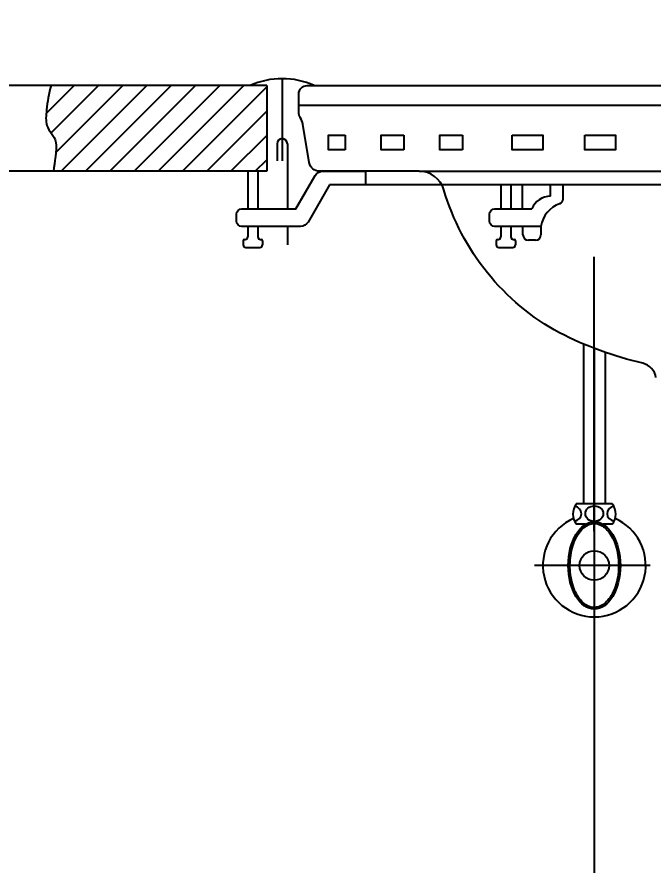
# Model space of a CAD drawing. Extents: x 0 to 3100, y 0 to 2192.
# Drawn here: x 591.8 to 963, y 354.4 to 849.1 of the extents above; entities that cross this region are included whole.
import ezdxf

# ---------------------------------------------------------------- set-up
doc = ezdxf.new("R2010")
doc.units = 0
doc.header["$LTSCALE"] = 20
doc.header["$MEASUREMENT"] = 0
doc.layers.get('0').update_dxf_attribs({"linetype": 'CONTINUOUS'})
doc.layers.get('DEFPOINTS').update_dxf_attribs({"linetype": 'CONTINUOUS'})
for name, color, linetype in [('1', 1, 'CONTINUOUS'), ('4', 4, 'CONTINUOUS'), ('5', 5, 'CONTINUOUS'), ('6', 6, 'CONTINUOUS'), ('CERAMIC', 7, 'CONTINUOUS')]:
    doc.layers.add(name, color=color, linetype=linetype)
doc.styles.get("Standard").update_dxf_attribs({"font": 'NanumGothic.ttf'})
doc.dimstyles.get("Standard").update_dxf_attribs({"dimtxt": 2.5, "dimasz": 2, "dimexe": 2, "dimexo": 1, "dimgap": 2, "dimtad": 1, "dimdec": 0, "dimlfac": 10, "dimrnd": 1, "dimzin": 0, "dimdsep": 46, "dimtxsty": 'Standard', "dimcen": 0, "dimclrt": 2, "dimadec": 0, "dimazin": 0, "dimtfac": 1, "dimtdec": 0, "dimtofl": 0, "dimtmove": 0, "dimatfit": 3, "dimfxl": 1, "dimtolj": 1, "dimtzin": 0, "dimarcsym": 0})

# ---------------------------------------------------------------- blocks, each defined once
blk = doc.blocks.new('*D17')
at = {"color": 3, "lineweight": -2, "transparency": 16777216}
for p, q in [((928.76, 494.48), (928.76, 241.37)), ((1078.76, 494.48), (1078.76, 241.37)), ((948.76, 261.37), (1058.76, 261.37))]:
    blk.add_line(p, q, dxfattribs=at)
at = {"color": 3, "transparency": 16777216}
for points in [[(948.76, 264.7), (948.76, 258.04), (928.76, 261.37)], [(1058.76, 264.7), (1058.76, 258.04), (1078.76, 261.37)]]:
    blk.add_solid(points, dxfattribs=at)
at = {"layer": 'DEFPOINTS', "color": 0, "transparency": 16777216}
for p in [(928.76, 494.48), (1078.76, 494.48), (1078.76, 261.37)]:
    blk.add_point(p, dxfattribs=at)
at = {"color": 2, "transparency": 16777216, "insert": (1003.76, 281.37), "char_height": 20, "attachment_point": 5}
blk.add_mtext('\\A1;150', dxfattribs=at)
blk = doc.blocks.new('*D22')
at = {"color": 3, "lineweight": -2, "transparency": 16777216}
for p, q in [((553.99, 829.14), (553.99, 849.14)), ((611.81, 809.14), (533.99, 809.14)), ((553.99, 809.14), (553.99, 759.14)), ((613.26, 759.14), (533.99, 759.14)), ((553.99, 739.14), (553.99, 719.14))]:
    blk.add_line(p, q, dxfattribs=at)
at = {"color": 3, "transparency": 16777216}
for points in [[(550.65, 829.14), (557.32, 829.14), (553.99, 809.14)], [(550.65, 739.14), (557.32, 739.14), (553.99, 759.14)]]:
    blk.add_solid(points, dxfattribs=at)
at = {"layer": 'DEFPOINTS', "color": 0, "transparency": 16777216}
for p in [(611.81, 809.14), (553.99, 759.14), (613.26, 759.14)]:
    blk.add_point(p, dxfattribs=at)
at = {"color": 2, "transparency": 16777216, "insert": (533.99, 784.14), "char_height": 20, "attachment_point": 5, "rotation": 90}
blk.add_mtext('\\A1;50', dxfattribs=at)

msp = doc.modelspace()

# ---------------------------------------------------------------- hatches: boundary and pattern name
at = {"layer": '1'}
h = msp.add_hatch(dxfattribs=at)
h.set_pattern_fill('_USER', color=256, scale=10, angle=225, style=0, pattern_type=0)
h.set_pattern_definition([(225, (0, 0), (7.07107, -7.07107), [])])
edge = h.paths.add_edge_path()
edge.add_line((737.58937, 809.14283), (611.81382, 809.14283))
edge.add_spline(control_points=[(611.81382, 809.14283), (610.25683, 804.33277), (609.2673, 796.57903), (608.04062, 783.82334), (617.29864, 777.712), (613.48404, 764.12499), (613.26273, 759.14283)], knot_values=[0.795697532, 0.795697532, 0.795697532, 0.795697532, 2.200271837, 3.161729505, 4.497077815, 5.988777384, 5.988777384, 5.988777384, 5.988777384], degree=3, periodic=0)
edge.add_line((613.26273, 759.14283), (737.58937, 759.14283))
edge.add_line((737.58937, 759.14283), (737.58937, 809.14283))
edge = h.paths.add_edge_path()
edge.add_spline(control_points=[(1337.0903, 759.14283), (1337.31161, 764.12499), (1341.12621, 777.712), (1331.86819, 783.82334), (1333.09487, 796.57903), (1334.08441, 804.33277), (1335.6414, 809.14283)], knot_values=[0.795697532, 0.795697532, 0.795697532, 0.795697532, 2.287397101, 3.62274541, 4.584203078, 5.988777384, 5.988777384, 5.988777384, 5.988777384], degree=3, periodic=0)
edge.add_line((1335.6414, 809.14283), (1269.93566, 809.14283))
edge.add_line((1269.93566, 809.14283), (1269.93566, 759.14283))
edge.add_line((1269.93566, 759.14283), (1337.0903, 759.14283))

# ---------------------------------------------------------------- linework, layer by layer
msp.add_line((928.76251, 549.14283), (928.76251, 709.14283), dxfattribs=at)
msp.add_open_spline([(611.81382, 809.14283), (610.25683, 804.33277), (609.2673, 796.57903), (608.04062, 783.82334), (617.29864, 777.712), (613.48404, 764.12499), (613.26273, 759.14283)], degree=3, knots=[0.795697532, 0.795697532, 0.795697532, 0.795697532, 2.200271837, 3.161729505, 4.497077815, 5.988777384, 5.988777384, 5.988777384, 5.988777384], dxfattribs=at)
at = {"layer": '4'}
for p, q in [((746.63259, 813.14283), (746.63259, 765.14283)), ((1003.76251, 797.54599), (756.26251, 797.54599)), ((783.36564, 780.26755), (783.36564, 771.62832)), ((817.60618, 780.26755), (817.60618, 771.62832)), ((851.84672, 780.26755), (851.84672, 771.62832)), ((743.63259, 775.14283), (743.63259, 765.14283)), ((749.63259, 775.14283), (749.63259, 737.17817)), ((726.54021, 759.14283), (726.54021, 737.17817)), ((732.39808, 759.14283), (732.39808, 737.17817)), ((826.58079, 759.14283), (1180.94424, 759.14283)), ((1212.28293, 751.14283), (795.2421, 751.14283)), ((874.20675, 751.14283), (874.20675, 737.17817)), ((880.06462, 751.14283), (880.06462, 737.17817)), ((886.65472, 751.14283), (886.65472, 737.17817)), ((903.14716, 744.53126), (903.14716, 751.14283)), ((910.59506, 743.10706), (910.59506, 751.14283)), ((726.54021, 726.92948), (726.54021, 720.87795)), ((732.39808, 726.92948), (732.39808, 720.87795)), ((749.63259, 726.92948), (749.63259, 716.23551)), ((874.20675, 726.92948), (874.20675, 720.87795)), ((880.06462, 726.92948), (880.06462, 720.87795)), ((887.14492, 721.99693), (887.14492, 726.92948)), ((897.63824, 726.92948), (897.63824, 721.99693)), ((723.8966, 718.53795), (723.8966, 716.22954)), ((724.6766, 719.31795), (724.98021, 719.31795)), ((733.95808, 719.31795), (734.3019, 719.31795)), ((735.0819, 718.53795), (735.0819, 716.22954)), ((871.56314, 718.53795), (871.56314, 716.22954)), ((872.34314, 719.31795), (872.64675, 719.31795)), ((881.62462, 719.31795), (881.96844, 719.31795)), ((882.74844, 718.53795), (882.74844, 716.22954)), ((894.51824, 718.87693), (890.26492, 718.87693)), ((725.4566, 714.66954), (733.5219, 714.66954)), ((873.12314, 714.66954), (881.18844, 714.66954))]:
    msp.add_line(p, q, dxfattribs=at)
for points in [[(783.36564, 771.62832), (773.68513, 771.62832), (773.68513, 780.26755), (783.36564, 780.26755)], [(817.60618, 771.62832), (804.30675, 771.62832), (804.30675, 780.26755), (817.60618, 780.26755)], [(851.84672, 771.62832), (838.54729, 771.62832), (838.54729, 780.26755), (851.84672, 780.26755)]]:
    msp.add_lwpolyline(points, dxfattribs=at)
for points in [[(880.8608, 780.26755), (898.80833, 780.26755), (898.80833, 771.62832), (880.8608, 771.62832)], [(923.17432, 780.26755), (941.12184, 780.26755), (941.12184, 771.62832), (923.17432, 771.62832)]]:
    msp.add_lwpolyline(points, close=True, dxfattribs=at)
msp.add_lwpolyline([(774.2421, 751.14283), (761.70589, 729.42948, -0.267949192), (757.37576, 726.92948), (723.07009, 726.92948, -0.414213562), (719.95009, 730.04948), (719.95009, 734.05817, -0.414213562), (723.07009, 737.17817), (754.63259, 737.17817), (765.87052, 756.64283, -0.267949192), (770.20065, 759.14283), (795.2421, 759.14283), (795.2421, 751.14283), (774.2421, 751.14283)], format="xyb", close=True, dxfattribs=at)
msp.add_lwpolyline([(897.63824, 726.92948), (870.73663, 726.92948, -0.414213562), (867.61663, 730.04948), (867.61663, 734.05817, -0.414213562), (870.73663, 737.17817), (892.30303, 737.17817)], format="xyb", dxfattribs=at)
for centre, radius, start, end in [((746.63259, 775.14283), 3, 0, 180), ((903.14716, 732.85839), 11.67287, 90, 158.2800404), ((907.47506, 743.10706), 3.12, 289.7482947, 0), ((914.18374, 724.42007), 16.73472, 109.7482947, 171.3758322), ((724.6766, 718.53795), 0.78, 90, 180), ((724.98021, 720.87795), 1.56, 270, 0), ((733.95808, 720.87795), 1.56, 180, 270), ((734.3019, 718.53795), 0.78, 0, 90), ((872.34314, 718.53795), 0.78, 90, 180), ((872.64675, 720.87795), 1.56, 270, 0), ((881.62462, 720.87795), 1.56, 180, 270), ((881.96844, 718.53795), 0.78, 0, 90), ((890.26492, 721.99693), 3.12, 180, 270), ((894.51824, 721.99693), 3.12, 270, 0), ((725.4566, 716.22954), 1.56, 180, 270), ((725.4566, 716.22954), 1.56, 180, 270), ((733.5219, 716.22954), 1.56, 270, 0), ((873.12314, 716.22954), 1.56, 180, 270), ((873.12314, 716.22954), 1.56, 180, 270), ((881.18844, 716.22954), 1.56, 270, 0)]:
    msp.add_arc(centre, radius, start, end, dxfattribs=at)
at = {"layer": '5'}
for p, q in [((737.58937, 809.14283), (611.81382, 809.14283)), ((737.58937, 809.14283), (737.58937, 759.14283)), ((737.58937, 759.14283), (613.26273, 759.14283))]:
    msp.add_line(p, q, dxfattribs=at)
at = {"layer": '6'}
for p, q in [((922.41251, 658.34269), (922.41251, 565.14283)), ((928.76251, 655.77506), (928.76251, 494.48431)), ((935.11251, 653.44392), (935.11251, 565.14283)), ((935.11251, 565.14283), (918.26251, 565.14283)), ((939.26251, 565.14283), (935.11251, 565.14283)), ((923.62232, 553.14283), (918.26251, 553.14283)), ((939.26251, 553.14283), (933.90271, 553.14283)), ((961.38909, 529.14283), (893.79338, 529.14283))]:
    msp.add_line(p, q, dxfattribs=at)
msp.add_circle((928.76251, 529.14283), 8.61509, dxfattribs=at)
for centre, radius, start, end in [((926.26251, 559.14283), 10, 143.1301024, 216.8698976), ((931.26251, 559.14283), 10, 323.1301024, 36.8698976), ((928.76251, 529.14283), 30, 113.9172512, 66.0827488)]:
    msp.add_arc(centre, radius, start, end, dxfattribs=at)
for centre, major_axis, start_param, end_param in [((915.98925, 559.37042), (-5.22946, 0), 1.800504354, 4.443057795), ((941.44519, 559.37042), (5.22946, 0), 1.82411945, 4.498970222)]:
    msp.add_ellipse(centre, major_axis=major_axis, ratio=0.866391406, start_param=start_param, end_param=end_param, dxfattribs=at)
for centre, major_axis, ratio in [((928.76251, 559.37042), (5.22946, 0), 0.866391406), ((928.76251, 529.14283), (0, 25.5), 0.596528766)]:
    msp.add_ellipse(centre, major_axis=major_axis, ratio=ratio, dxfattribs=at)
msp.add_open_spline([(928.76251, 553.64283), (926.68212, 553.64283), (924.58237, 552.83373), (920.68614, 549.58867), (918.91392, 547.14855), (916.18807, 541.11984), (915.2364, 537.54042), (914.386, 530.02528), (914.48733, 526.09555), (915.71922, 518.73814), (916.84971, 515.3166), (919.86214, 509.72739), (921.74001, 507.57015), (925.74516, 504.92782), (927.85067, 504.42624), (932.00617, 505.02804), (934.08792, 506.15089), (937.83913, 509.98289), (939.48786, 512.687), (941.90225, 519.10837), (942.66703, 522.81762), (943.1287, 530.43205), (942.82555, 534.33131), (941.22271, 541.47373), (939.92315, 544.71044), (936.65226, 549.81723), (934.68854, 551.67599), (931.37082, 553.32815), (930.06531, 553.64283), (928.76251, 553.64283)], degree=3, knots=[0, 0, 0, 0, 0.461109739, 0.461109739, 0.922219478, 0.922219478, 1.383329216, 1.383329216, 1.844438955, 1.844438955, 2.305548694, 2.305548694, 2.766658433, 2.766658433, 3.227768172, 3.227768172, 3.688877911, 3.688877911, 4.149987649, 4.149987649, 4.611097388, 4.611097388, 5.072207127, 5.072207127, 5.533316866, 5.533316866, 5.994426605, 5.994426605, 6.283185307, 6.283185307, 6.283185307, 6.283185307], dxfattribs=at)
at = {"layer": 'CERAMIC'}
msp.add_lwpolyline([(964.71444, 638.71509, 0.311487694), (957.05646, 647.10254, -0.061899865), (908.4091, 664.89036, -0.199253121), (840.97102, 748.37619, 0.332689747), (826.58079, 759.14283), (768.34528, 759.14283, -0.366629365), (762.42691, 764.15644), (758.6907, 786.5737, 0.107471169), (757.11726, 790.52146, -0.149445307), (756.26251, 793.31733), (756.26251, 804.14283, -0.414213562), (761.26251, 809.14283), (1003.76251, 809.14283)], format="xyb", dxfattribs=at)
at = {"layer": 'DEFPOINTS'}
msp.add_arc((746.63259, 767.66991), 45.47292, 65.7881847, 114.2118153, dxfattribs=at)

# ---------------------------------------------------------------- dimensions: what is measured, and where the dimension line sits
dim = msp.add_linear_dim(base=(553.98808, 759.14283), p1=(611.81382, 809.14283), p2=(613.26273, 759.14283), angle=90, dimstyle='Standard', override={"dimtxt": 20, "dimasz": 20, "dimexe": 20, "dimexo": 0, "dimgap": 10, "dimdec": 4, "dimlfac": 1, "dimzin": 8, "dimclrd": 3, "dimclre": 3, "dimtdec": 4, "dimtofl": 1})
dim.commit()
dim.dimension.update_dxf_attribs({"geometry": '*D22', "text_midpoint": (533.98808, 784.14283)})
dim = msp.add_linear_dim(base=(1078.76251, 261.36954), p1=(928.76251, 494.48431), p2=(1078.76251, 494.48431), dimstyle='Standard', override={"dimtxt": 20, "dimasz": 20, "dimexe": 20, "dimexo": 0, "dimgap": 10, "dimdec": 4, "dimlfac": 1, "dimzin": 8, "dimclrd": 3, "dimclre": 3, "dimtdec": 4, "dimtofl": 1})
dim.commit()
dim.dimension.update_dxf_attribs({"geometry": '*D17', "text_midpoint": (1003.76251, 281.36954)})

doc.saveas('drawing.dxf')
